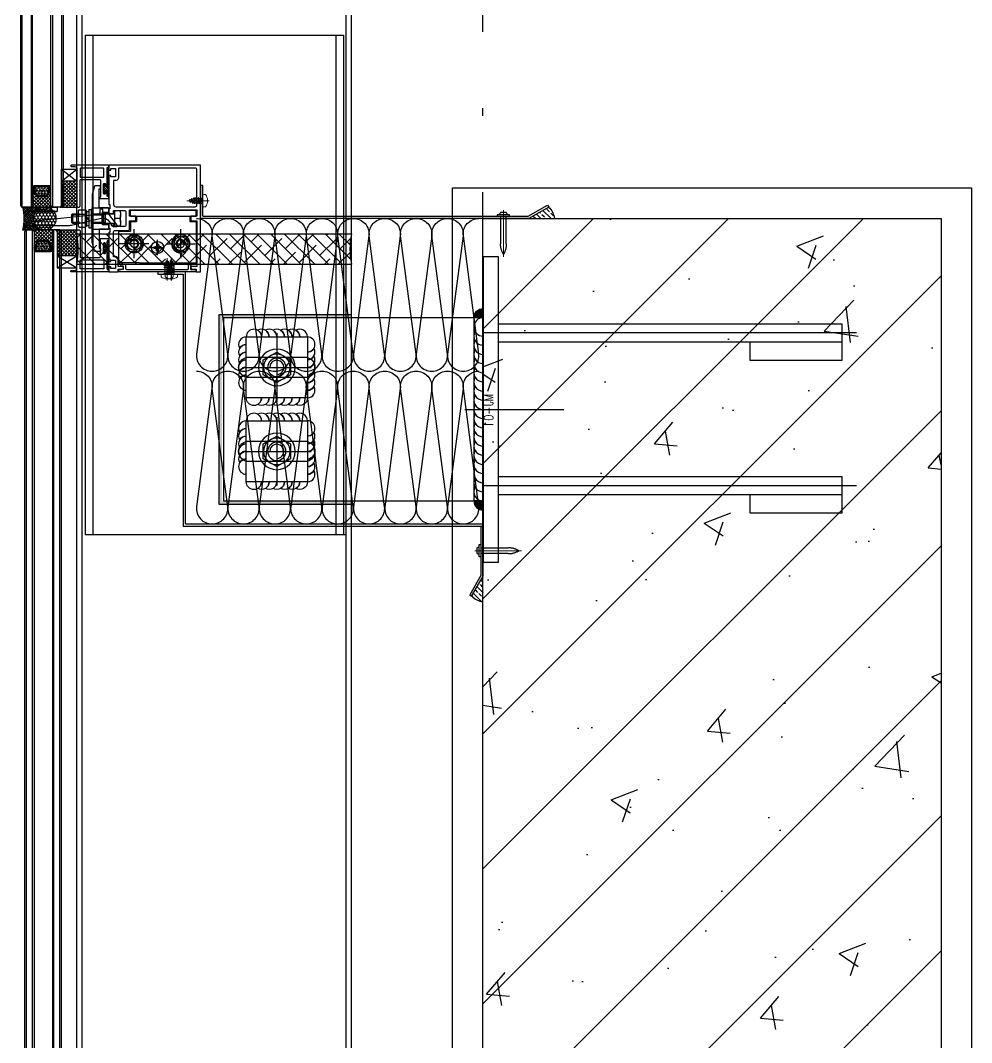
# Model space of a CAD drawing. Extents: x 6843040 to 15500510, y -6507076 to -4940511.
# Drawn here: x 7671526 to 7672149, y -6173524 to -6172854 of the extents above; entities that cross this region are included whole.
import ezdxf
from ezdxf.enums import TextEntityAlignment as Align

# ---------------------------------------------------------------- set-up
doc = ezdxf.new("R2010")
doc.units = 0
doc.header["$LTSCALE"] = 1000
doc.header["$MEASUREMENT"] = 0
for name, pattern in [('ACAD_ISO04W100', [30.5, 24, -3, 0.5, -3]), ('CENTER', [50.8, 31.75, -6.35, 6.35, -6.35]), ('CONTINOUS', [0]), ('DOTE', [2.42, 2, -0.2, 0.02, -0.2]), ('HIDDEN', [0.375, 0.25, -0.125])]:
    doc.linetypes.add(name, pattern=pattern)
for name, color, linetype in [('-07B2-附件', 8, 'Continuous'), ('1', 1, 'Continuous'), ('CENTER中心线层', 1, 'CENTER'), ('DOTE', 8, 'DOTE'), ('E_LINE_1', 1, 'Continuous'), ('FASTENER紧固件', 2, 'Continuous'), ('FRSTENER紧固件', 2, 'Continuous'), ('GC', 3, 'Continuous'), ('LT-dim 1', 3, 'Continuous'), ('LT-dim 10', 253, 'Continuous'), ('LT-dim 2', 253, 'Continuous'), ('LT-dim 20', 253, 'Continuous'), ('LT-dim 4', 253, 'Continuous'), ('LT-dim 5', 3, 'Continuous'), ('LT-dim 50', 253, 'Continuous'), ('LT-dim 8', 253, 'Continuous'), ('LT-Fill-密封胶', 113, 'Continuous'), ('LT-Fill-玻璃1', 14, 'Continuous'), ('LT-中线', 6, 'Continuous'), ('LT-文字标注', 7, 'Continuous'), ('LT-焊缝', 1, 'Continuous'), ('LT-玻璃', 4, 'Continuous'), ('LT-细线', 1, 'Continuous'), ('LT-铝板', 31, 'Continuous'), ('PJ', 25, 'Continuous'), ('PUB_HATCH', 8, 'Continuous'), ('Q02中线', 3, 'Continuous'), ('Q03轴线', 1, 'ACAD_ISO04W100'), ('Q08虚线', 75, 'HIDDEN'), ('Q09辅材', 31, 'Continuous'), ('WELDING', 1, 'Continuous'), ('XC', 61, 'Continuous'), ('ZX', 1, 'CENTER'), ('实体', 7, 'Continuous'), ('密封胶填充', 111, 'Continuous'), ('批荡层', 213, 'Continuous'), ('泡沫棒填充', 71, 'Continuous'), ('紧固件', 40, 'Continuous'), ('钢立柱规格布置', 2, 'Continuous')]:
    doc.layers.add(name, color=color, linetype=linetype)
for name, color, linetype, lineweight in [('002CEN', 1, 'CENTER', 13), ('003DOT', 253, 'HIDDEN', 13), ('009CON', 6, 'CONTINOUS', 15)]:
    doc.layers.add(name, color=color, linetype=linetype, lineweight=lineweight)
doc.styles.add('LT-文字标注', font='romans.shx', dxfattribs={"width": 0.8, "bigfont": 'gbhzfs.shx'})

# ---------------------------------------------------------------- blocks, each defined once
blk = doc.blocks.new('*U255')
at = {"layer": '002CEN', "ltscale": 5}
blk.add_line((-4.05, 0), (10.54, 0), dxfattribs=at)
at = {"layer": '003DOT', "ltscale": 5}
for p, q in [((0, 4), (0, 1.75)), ((0, 1.75), (0, -2.31)), ((0, 1.69), (0.62, -1.55)), ((0, 0), (0.3, -2.11)), ((0.2, 1.55), (0.78, 1.55)), ((0.78, 1.55), (1.1, 2.11)), ((0.78, 1.55), (1.37, -1.55)), ((1.1, 2.11), (1.7, -2.11)), ((1.1, 2.11), (1.43, 1.55)), ((1.43, 1.55), (2.02, -1.55)), ((1.43, 1.55), (2.18, 1.55)), ((2.18, 1.55), (2.5, 2.11)), ((2.18, 1.55), (2.77, -1.55)), ((2.5, 2.11), (3.1, -2.11)), ((2.5, 2.11), (2.83, 1.55)), ((2.83, 1.55), (3.42, -1.55)), ((2.83, 1.55), (3.58, 1.55)), ((3.58, 1.55), (3.9, 2.11)), ((3.58, 1.55), (4.17, -1.55)), ((3.9, 2.11), (4.5, -2.11)), ((3.9, 2.11), (4.23, 1.55)), ((4.23, 1.55), (4.82, -1.55)), ((4.23, 1.55), (4.98, 1.55)), ((4.98, 1.55), (5.3, 2.11)), ((4.98, 1.55), (5.57, -1.55)), ((5.3, 2.11), (5.9, -2.11)), ((5.3, 2.11), (5.63, 1.55)), ((5.63, 1.55), (6.22, -1.55)), ((5.63, 1.55), (5.76, 1.55)), ((5.76, 1.55), (6.47, 1.25)), ((6.47, 1.25), (6.76, 1.74)), ((6.47, 1.25), (6.94, -1.06)), ((6.76, 1.74), (7.22, -1.55)), ((6.76, 1.74), (7.21, 0.95)), ((7.21, 0.95), (7.68, -0.75)), ((7.21, 0.95), (7.96, 0.64)), ((7.96, 0.64), (8.24, 1.13)), ((7.96, 0.64), (8.26, -0.51)), ((8.24, 1.13), (8.54, -1)), ((8.24, 1.13), (8.7, 0.33)), ((8.7, 0.33), (9, -0.21)), ((8.7, 0.33), (9.5, 0)), ((9.5, 0), (9, -0.21)), ((0, -2.31), (0, -4)), ((0.3, -2.11), (0.2, -2.11)), ((0.62, -1.55), (0.3, -2.11)), ((1.37, -1.55), (0.62, -1.55)), ((1.7, -2.11), (1.37, -1.55)), ((2.02, -1.55), (1.7, -2.11)), ((2.77, -1.55), (2.02, -1.55)), ((3.1, -2.11), (2.77, -1.55)), ((3.42, -1.55), (3.1, -2.11)), ((4.17, -1.55), (3.42, -1.55)), ((4.5, -2.11), (4.17, -1.55)), ((4.82, -1.55), (4.5, -2.11)), ((5.57, -1.55), (4.82, -1.55)), ((5.9, -2.11), (5.57, -1.55)), ((6.22, -1.55), (5.9, -2.11)), ((6.94, -1.06), (6.19, -1.37)), ((6.19, -1.37), (6.22, -1.55)), ((7.22, -1.55), (6.94, -1.06)), ((7.68, -0.75), (7.22, -1.55)), ((8.26, -0.51), (7.68, -0.75)), ((8.54, -1), (8.26, -0.51)), ((9, -0.21), (8.54, -1))]:
    blk.add_line(p, q, dxfattribs=at)
for centre, start, end in [((0.2, 1.75), 180, 270), ((0.2, -2.31), 90, 180)]:
    blk.add_arc(centre, 0.2, start, end, dxfattribs=at)
at = {"layer": '009CON'}
for p, q in [((-2.7, 0.4), (-3.09, 0.4)), ((-2.7, -0.4), (-2.7, 0.4)), ((-1.72, 4), (0, 4)), ((-3.09, -0.4), (-2.7, -0.4)), ((0, -4), (-1.72, -4))]:
    blk.add_line(p, q, dxfattribs=at)
for start, end in [(142.02013, 176.47188), (183.52812, 217.97987)]:
    blk.add_arc((3.4, 0), 6.5, start, end, dxfattribs=at)
blk = doc.blocks.new('LT-BLK-20230218091845', base_point=(395239.09, 252820.69))
at = {"layer": 'LT-Fill-玻璃1'}
h = blk.add_hatch(dxfattribs=at)
h.set_pattern_fill('ANSI33', color=8, scale=0.75, style=0)
h.set_pattern_definition([(45, (0, 0), (-3.367596045, 3.367596045), []), (45, (3.3676, 0), (-3.367596045, 3.367596045), [2.38125, -1.190625])])
edge = h.paths.add_edge_path()
edge.add_line((395239.09, 252820.69), (395252.08, 252813.19))
edge.add_arc((395244.39, 252821.78), 11.52, 311.8286, 333.21054)
edge.add_arc((395244.39, 252821.78), 11.52, 333.21054, 354.59247)
edge.add_line((395255.86, 252820.69), (395239.09, 252820.69))
at = {"layer": 'LT-dim 5'}
blk.add_arc((395244.39, 252821.78), 11.52, 311.8286, 354.59247, dxfattribs=at)
blk = doc.blocks.new('LT-BLK-20240528163730', base_point=(-326528.04, 67956.23))
at = {"layer": 'LT-中线'}
for p, q in [((-326529.33, 67957.09), (-326536.83, 67944.1)), ((-326535.33, 67943.67), (-326528.04, 67956.23)), ((-326528.04, 67956.23), (-326529.33, 67957.09)), ((-326536.83, 67944.1), (-326536.83, 67911.34)), ((-326535.33, 67911.34), (-326535.33, 67943.67))]:
    blk.add_line(p, q, dxfattribs=at)
at = {"layer": 'LT-Fill-玻璃1', "rotation": 90.00000000172149}
blk.add_blockref('LT-BLK-20230218091845', (-326536.83, 67944.01), dxfattribs=at)
blk = doc.blocks.new('sd425')
at = {"layer": '实体', "color": 1, "linetype": 'CENTER', "lineweight": 18}
blk.add_line((-0.05, 3.92), (-0.05, -26.62), dxfattribs=at)
at = {"layer": '紧固件', "color": 40}
blk.add_lwpolyline([(4, 0), (-4, 0), (-4, 0.98), (4, 0.98)], close=True, dxfattribs=at)
blk.add_lwpolyline([(-3.5, 0.98, 0.342434), (-2.05, 2.11, -0.350221), (-1.56, 2.48), (1.57, 2.48, -0.341999), (2.05, 2.1, 0.348555), (3.5, 0.98)], format="xyb", dxfattribs=at)
at = {"layer": '紧固件', "color": 40, "linetype": 'HIDDEN', "ltscale": 2}
blk.add_lwpolyline([(1.87, 0), (1.87, -18, -0.131642), (-0.04, -24.99, -0.131531), (-1.93, -18), (-1.93, 0)], format="xyb", dxfattribs=at)
blk = doc.blocks.new('LT-BLK-20240528163734', base_point=(-326528.04, 67956.23))
at = {"rotation": 270}
blk.add_blockref('sd425', (-326535.33, 67927.36), dxfattribs=at)
at = {"layer": 'LT-dim 50'}
blk.add_blockref('LT-BLK-20240528163730', (-326528.04, 67956.23), dxfattribs=at)
blk = doc.blocks.new('LT-BLK-20220127160324', base_point=(-28533.23, -2765.2))
at = {"color": 1, "linetype": 'ACAD_ISO04W100', "ltscale": 0.4}
for p, q in [((-28777.8, -2715.17), (-28533.23, -2715.17)), ((-28521.34, -2765.2), (-28586.02, -2765.2)), ((-28777.8, -2815.2), (-28533.23, -2815.2))]:
    blk.add_line(p, q, dxfattribs=at)
at = {"layer": 'GC', "color": 3}
blk.add_lwpolyline([(-28543.23, -2865.2), (-28543.23, -2665.2), (-28533.23, -2665.2), (-28533.23, -2865.2)], close=True, dxfattribs=at)
for points in [[(-28543.23, -2709.17), (-28768.23, -2709.17)], [(-28768.23, -2709.17), (-28768.23, -2733.17), (-28708.23, -2733.17), (-28708.23, -2721.17)], [(-28543.23, -2809.2), (-28768.23, -2809.2)], [(-28768.23, -2809.2), (-28768.23, -2833.2), (-28708.23, -2833.2), (-28708.23, -2821.2)]]:
    blk.add_lwpolyline(points, dxfattribs=at)
at = {"layer": 'GC', "ltscale": 3}
for points in [[(-28768.23, -2721.17), (-28543.23, -2721.17)], [(-28768.23, -2821.2), (-28543.23, -2821.2)]]:
    blk.add_lwpolyline(points, dxfattribs=at)
at = {"layer": 'LT-文字标注', "style": 'LT-文字标注', "width": 0.8}
blk.add_text('MJ-01', height=6, rotation=270, dxfattribs=at).set_placement((-28541.6, -2776.85), align=Align.BOTTOM_RIGHT)
blk = doc.blocks.new('LT-BLK-20230912092320', base_point=(26757.04, -59640.52))
at = {"layer": 'GC', "elevation": 0}
blk.add_lwpolyline([(26737.04, -59620.52), (26737.04, -59660.52), (26777.04, -59660.52), (26777.04, -59620.52)], close=True, dxfattribs=at)
at = {"layer": 'LT-焊缝', "elevation": 0}
for points in [[(26737.04, -59660.52, -0.57735), (26732.71, -59653.02, 0.267949), (26737.04, -59655.52, -0.57735), (26732.71, -59648.02, 0.267949), (26737.04, -59650.52, -0.57735), (26732.71, -59643.02, 0.267949), (26737.04, -59645.52, -0.57735), (26732.71, -59638.02, 0.267949), (26737.04, -59640.52, -0.57735), (26732.71, -59633.02, 0.267949), (26737.04, -59635.52, -0.57735), (26732.71, -59628.02, 0.267949), (26737.04, -59630.52, -1), (26737.04, -59620.52, -1)], [(26737.04, -59620.52, -0.57735), (26744.54, -59616.19, 0.267949), (26742.04, -59620.52, -0.57735), (26749.54, -59616.19, 0.267949), (26747.04, -59620.52, -0.57735), (26754.54, -59616.19, 0.267949), (26752.04, -59620.52, -0.57735), (26759.54, -59616.19, 0.267949), (26757.04, -59620.52, -0.57735), (26764.54, -59616.19, 0.267949), (26762.04, -59620.52, -1), (26772.04, -59620.52, -1)], [(26777.04, -59660.52, 0.57735), (26781.37, -59653.02, -0.267949), (26777.04, -59655.52, 0.57735), (26781.37, -59648.02, -0.267949), (26777.04, -59650.52, 0.57735), (26781.37, -59643.02, -0.267949), (26777.04, -59645.52, 0.57735), (26781.37, -59638.02, -0.267949), (26777.04, -59640.52, 0.57735), (26781.37, -59633.02, -0.267949), (26777.04, -59635.52, 0.57735), (26781.37, -59628.02, -0.267949), (26777.04, -59630.52, 1), (26777.04, -59620.52, 1)], [(26777.04, -59660.52, -0.57735), (26769.54, -59664.85, 0.267949), (26772.04, -59660.52, -0.57735), (26764.54, -59664.85, 0.267949), (26767.04, -59660.52, -0.57735), (26759.54, -59664.85, 0.267949), (26762.04, -59660.52, -0.57735), (26754.54, -59664.85, 0.267949), (26757.04, -59660.52, -0.57735), (26749.54, -59664.85, 0.267949), (26752.04, -59660.52, -0.57735), (26744.54, -59664.85, 0.267949), (26747.04, -59660.52, -1), (26737.04, -59660.52, -1)]]:
    blk.add_lwpolyline(points, format="xyb", dxfattribs=at)
at = {"layer": 'Q02中线'}
for centre, start, end in [((26757.04, -59622.24), 14.85003, 165.14997), ((26757.04, -59658.79), 194.85003, 345.14997)]:
    blk.add_arc(centre, 6.72, start, end, dxfattribs=at)
at = {"layer": 'Q03轴线', "ltscale": 0.2, "elevation": 0}
for points in [[(26757.04, -59618.12), (26757.04, -59662.91)], [(26734.64, -59640.52), (26779.43, -59640.52)]]:
    blk.add_lwpolyline(points, dxfattribs=at)
at = {"layer": 'Q08虚线', "ltscale": 20}
for p, q in [((26750.54, -59660.52), (26750.54, -59620.52)), ((26763.54, -59620.52), (26763.54, -59660.52))]:
    blk.add_line(p, q, dxfattribs=at)
at = {"layer": 'Q09辅材', "elevation": 0}
for points in [[(26757.04, -59628.52, -1), (26757.04, -59652.52, -1), (26757.04, -59628.52, -1)], [(26757.04, -59631.82, -1), (26757.04, -59649.22, -1), (26757.04, -59631.82, -1)], [(26757.04, -59634.52, -1), (26757.04, -59646.52, -1), (26757.04, -59634.52, -1)], [(26761.69, -59640.52, -2.414214), (26757.04, -59635.87, -2.414214)]]:
    blk.add_lwpolyline(points, format="xyb", dxfattribs=at)
blk.add_lwpolyline([(26766.96, -59640.52), (26762, -59631.52), (26752.07, -59631.52), (26747.11, -59640.52), (26752.07, -59649.52), (26762, -59649.52), (26766.96, -59640.52)], dxfattribs=at)
blk = doc.blocks.new('LT-BLK-20240910174306', base_point=(-5314322.42, -274178.33))
at = {"layer": 'LT-Fill-玻璃1'}
h = blk.add_hatch(dxfattribs=at)
h.set_pattern_fill('DOTS', color=8, scale=0.5)
h.set_pattern_definition([(0, (-5830511.4218, -915288.585), (0.396875, 0.79375), [0, -0.79375])])
h.paths.add_polyline_path([(-5314418.42, -274118.33), (-5314418.42, -274116.33), (-5314505.51, -274116.33), (-5314505.51, -274240.33), (-5314417.69, -274240.33), (-5314417.69, -274238.33), (-5314503.51, -274238.33), (-5314503.51, -274118.33)])
at = {"layer": 'WELDING'}
h = blk.add_hatch(color=256, dxfattribs=at)
h.dxf.hatch_style = 1
edge = h.paths.add_edge_path()
edge.add_line((-5314332.42, -274112.33), (-5314332.42, -274118.33))
edge.add_line((-5314332.42, -274118.33), (-5314338.42, -274118.33))
edge.add_arc((-5314332.42, -274118.33), 6, 90, 180, ccw=False)
h = blk.add_hatch(color=256, dxfattribs=at)
h.dxf.hatch_style = 1
edge = h.paths.add_edge_path()
edge.add_line((-5314332.42, -274244.33), (-5314332.42, -274238.33))
edge.add_line((-5314332.42, -274238.33), (-5314338.42, -274238.33))
edge.add_arc((-5314332.42, -274238.33), 6, 180, 270)
at = {"layer": 'GC'}
blk.add_line((-5314338.42, -274118.33), (-5314338.42, -274238.33), dxfattribs=at)
at = {"layer": 'GC', "elevation": 0}
blk.add_lwpolyline([(-5314332.42, -274238.33), (-5314332.42, -274118.33), (-5314502.42, -274118.33), (-5314502.42, -274238.33)], close=True, dxfattribs=at)
at = {"layer": 'LT-dim 2', "color": 8, "elevation": 0}
blk.add_lwpolyline([(-5314418.42, -274116.33), (-5314505.51, -274116.33), (-5314505.51, -274240.33), (-5314418.42, -274240.33)], dxfattribs=at)
at = {"layer": 'LT-dim 5', "color": 1}
for centre, start in [((-5314332.42, -274124.33), 90), ((-5314332.42, -274130.33), 150), ((-5314332.42, -274136.33), 150), ((-5314332.42, -274142.33), 150), ((-5314332.42, -274148.33), 150), ((-5314332.42, -274154.33), 150), ((-5314332.42, -274160.33), 150), ((-5314332.42, -274166.33), 150), ((-5314332.42, -274172.33), 150), ((-5314332.42, -274178.33), 150), ((-5314332.42, -274184.33), 150), ((-5314332.42, -274190.33), 150), ((-5314332.42, -274196.33), 150), ((-5314332.42, -274202.33), 150), ((-5314332.42, -274208.33), 150), ((-5314332.42, -274214.33), 150), ((-5314332.42, -274220.33), 150), ((-5314332.42, -274226.33), 150), ((-5314332.42, -274232.33), 150)]:
    blk.add_arc(centre, 6, start, 270, dxfattribs=at)
at = {"layer": 'WELDING'}
for points in [[(-5314332.42, -274112.33), (-5314332.42, -274118.33), (-5314338.42, -274118.33, -0.414214)], [(-5314332.42, -274244.33), (-5314332.42, -274238.33), (-5314338.42, -274238.33, 0.414214)]]:
    blk.add_lwpolyline(points, format="xyb", close=True, dxfattribs=at)
at = {"layer": 'LT-dim 4', "xscale": -1, "rotation": 90}
for p in [(-5314467.51, -274150.83, 0), (-5314467.51, -274205.83, 0)]:
    blk.add_blockref('LT-BLK-20230912092320', p, dxfattribs=at)
at = {"layer": 'LT-dim 50', "xscale": -1}
blk.add_blockref('LT-BLK-20220127160324', (-5314332.42, -274178.33), dxfattribs=at)
blk = doc.blocks.new('LT-BLK-20240603163343', base_point=(-3102913.41, 295840.95))
at = {"layer": 'LT-Fill-密封胶'}
h = blk.add_hatch(dxfattribs=at)
h.set_pattern_fill('ANSI38', color=8, scale=2, style=0)
h.set_pattern_definition([(45, (-2772054.24, 233924.1444), (-4.49012806, 4.49012806), []), (135, (-2772054.24, 233924.1444), (-13.47038418, 4.49012806), [15.875, -9.525])])
edge = h.paths.add_edge_path()
edge.add_arc((-3103105.18, 295847.94), 53.49, 349.22577, 370.77423, ccw=False)
edge.add_line((-3103052.63, 295837.94), (-3102872.63, 295837.94))
edge.add_arc((-3102820.08, 295847.94), 53.49, 169.22577, 190.77423, ccw=False)
edge.add_line((-3102872.63, 295857.94), (-3103052.63, 295857.94))
at = {"layer": 'GC', "color": 8, "linetype": 'HIDDEN', "ltscale": 50}
for p, q in [((-3102878.38, 295987.94), (-3103047.38, 295987.94)), ((-3103047.38, 295987.94), (-3103047.38, 295660.95)), ((-3103042.38, 295987.94), (-3103042.38, 295660.95)), ((-3102883.38, 295987.94), (-3102883.38, 295660.95)), ((-3102878.38, 295987.94), (-3102878.38, 295660.95)), ((-3102878.38, 295660.95), (-3103049.38, 295660.95))]:
    blk.add_line(p, q, dxfattribs=at)
at = {"layer": 'LT-Fill-密封胶', "color": 8}
for points in [[(-3103052.63, 295857.94, -0.094301), (-3103052.63, 295837.94, 0)], [(-3102872.63, 295857.94, 0.094301), (-3102872.63, 295837.94, 0)]]:
    blk.add_lwpolyline(points, format="xyb", dxfattribs=at)
at = {"layer": 'XC', "ltscale": 0.5}
for p, q in [((-3102872.63, 295857.94), (-3103052.63, 295857.94)), ((-3102872.63, 295837.94), (-3103052.63, 295837.94))]:
    blk.add_line(p, q, dxfattribs=at)
blk = doc.blocks.new('LT-BLK-20221110170712', base_point=(70366.62, 148976.21))
at = {"layer": 'LT-铝板'}
blk.add_lwpolyline([(70377.32, 148988.71), (70366.82, 148988.71, 0.414214), (70366.32, 148988.21), (70366.32, 148986.21, 0.414214), (70366.82, 148985.71), (70370.32, 148985.71, -0.414214), (70370.82, 148985.21), (70370.82, 148981.71), (70370.82, 148978.21, -0.414214), (70370.32, 148977.71), (70366.82, 148977.71, 0.414214), (70366.32, 148977.21), (70366.32, 148975.21, 0.414214), (70366.82, 148974.71), (70372.32, 148974.71, -0.414214), (70372.82, 148974.21), (70372.82, 148962.71, -0.414214), (70372.32, 148962.21, 0.414214), (70371.82, 148961.71), (70371.82, 148960.71, 0.414214), (70372.32, 148960.21), (70375.33, 148960.21, 0.339454), (70375.81, 148960.58), (70377.32, 148966.21), (70377.32, 148981.21), (70376.82, 148981.71), (70377.32, 148982.21)], format="xyb", close=True, dxfattribs=at)
blk = doc.blocks.new('LT-BLK-20221110170731', base_point=(70370.08, 148951.27))
at = {"layer": 'LT-铝板'}
for points in [[(70391.52, 148949.71, 0.414214), (70391.02, 148950.21), (70389.02, 148950.21, -0.414214), (70387.52, 148951.71), (70387.52, 148976.21, 0.414214), (70387.02, 148976.71), (70386.02, 148976.71, 0.414214), (70385.52, 148976.21), (70385.52, 148959.21, -0.414214), (70385.02, 148958.71), (70372.62, 148958.71, -0.414214), (70372.12, 148959.21), (70372.12, 148969.84, -0.267949), (70372.37, 148970.28, 0.267949), (70372.62, 148970.71), (70372.62, 148970.71, 0.414214), (70372.12, 148971.21), (70367.37, 148971.21, 0.414214), (70366.62, 148970.46), (70366.62, 148970.46, 0.402543), (70367.34, 148969.71, -0.402543), (70367.82, 148969.21), (70367.82, 148967.21, 0.414214), (70368.32, 148966.71, 0.414214), (70368.82, 148967.21), (70368.82, 148967.71, -0.414214), (70369.32, 148968.21), (70369.62, 148968.21, -0.414214), (70370.12, 148967.71), (70370.12, 148961.71, -0.414214), (70369.62, 148961.21), (70369.32, 148961.21, -0.414214), (70368.82, 148961.71), (70368.82, 148962.21, 0.414214), (70368.32, 148962.71), (70368.32, 148962.71, 0.414214), (70367.82, 148962.21), (70367.82, 148951.21, -0.402543), (70367.34, 148950.71, 0.402543), (70366.62, 148949.96, 0.414214), (70367.37, 148949.21), (70391.02, 148949.21, 0.414214)], [(70385.02, 148951.21, 0.414214), (70385.52, 148951.71), (70385.52, 148956.71, 0.414214), (70385.02, 148957.21), (70370.32, 148957.21, 0.414214), (70369.82, 148956.71), (70369.82, 148951.71, 0.414214), (70370.32, 148951.21)]]:
    blk.add_lwpolyline(points, format="xyb", close=True, dxfattribs=at)
blk = doc.blocks.new('LT-BLK-20221110171121', base_point=(70395.52, 148950.21))
at = {"layer": '1'}
h = blk.add_hatch(dxfattribs=at)
h.set_pattern_fill('ANSI37', color=252, scale=0.5, angle=-180, style=0)
h.set_pattern_definition([(315, (70258.9578, 147994.0747), (-1.122532, -1.122532), []), (225, (70258.9578, 147994.0747), (-1.122532, 1.122532), [])])
h.paths.add_polyline_path([(70387.52, 148973.71), (70387.52, 148956.71), (70397.52, 148956.71), (70397.52, 148973.71)])
at = {"layer": '1', "color": 252}
for p, q in [((70397.52, 148948.91), (70387.52, 148956.71)), ((70397.52, 148956.71), (70387.52, 148948.91)), ((70397.52, 148948.91), (70387.52, 148956.71)), ((70397.52, 148956.71), (70387.52, 148948.91))]:
    blk.add_line(p, q, dxfattribs=at)
at = {"layer": 'LT-细线'}
for points in [[(70397.52, 148972.71), (70398.52, 148973.71), (70387.52, 148973.71)], [(70397.52, 148972.71), (70397.52, 148948.91), (70387.52, 148948.91), (70387.52, 148973.71)], [(70387.52, 148956.71), (70397.52, 148956.71)]]:
    blk.add_lwpolyline(points, dxfattribs=at)
blk = doc.blocks.new('LT-BLK-20221110170740', base_point=(70370.12, 148964.71))
at = {"layer": 'LT-细线', "lineweight": 25}
blk.add_lwpolyline([(70366.52, 148952.21), (70366.52, 148951.41, 0.414214), (70366.72, 148951.21), (70367.62, 148951.21, 0.414214), (70367.82, 148951.41), (70367.82, 148963.16, -0.414214), (70367.97, 148963.31), (70369.02, 148963.31, -0.487404), (70369.12, 148963.16), (70369.12, 148961.96, 0.414214), (70369.27, 148961.81), (70369.97, 148961.81, 0.414214), (70370.12, 148961.96), (70370.12, 148967.46, 0.414214), (70369.97, 148967.61), (70369.27, 148967.61, 0.414214), (70369.12, 148967.46), (70369.12, 148966.26, -0.487404), (70369.02, 148966.11), (70367.97, 148966.11, -0.414214), (70367.82, 148966.26), (70367.82, 148969.01, 0.414214), (70367.62, 148969.21), (70366.72, 148969.21, 0.414214), (70366.52, 148969.01), (70366.52, 148968.21, -0.287157), (70366.52, 148966.21, -0.287157), (70366.52, 148964.21, -0.287157), (70366.52, 148962.21, -0.287157), (70366.52, 148960.21, -0.287157), (70366.52, 148958.21, -0.287157), (70366.52, 148956.21, -0.287157), (70366.52, 148954.21, -0.287157)], format="xyb", close=True, dxfattribs=at)
blk = doc.blocks.new('LT-BLK-20221110170832', base_point=(70370.12, 148964.71))
at = {"layer": '1'}
h = blk.add_hatch(dxfattribs=at)
h.set_pattern_fill('ANSI31', color=252, scale=0.3, angle=-180, style=0)
h.set_pattern_definition([(315, (69125.05355, 144959.7555), (-0.6735192, -0.6735192), [])])
h.paths.add_polyline_path([(70367.82, 148963.16, -0.414214), (70367.97, 148963.31), (70369.02, 148963.31, -0.487404), (70369.12, 148963.16), (70369.12, 148961.96, 0.414214), (70369.27, 148961.81), (70369.97, 148961.81, 0.414214), (70370.12, 148961.96), (70370.12, 148967.46, 0.414214), (70369.97, 148967.61), (70369.27, 148967.61, 0.414214), (70369.12, 148967.46), (70369.12, 148966.26, -0.487404), (70369.02, 148966.11), (70367.97, 148966.11, -0.414214), (70367.82, 148966.26), (70367.82, 148969.01, 0.414214), (70367.62, 148969.21), (70366.72, 148969.21, 0.414214), (70366.52, 148969.01), (70366.52, 148968.21, -0.287157), (70366.52, 148966.21, -0.287157), (70366.52, 148964.21, -0.287157), (70366.52, 148962.21, -0.287157), (70366.52, 148960.21, -0.287157), (70366.52, 148958.21, -0.287157), (70366.52, 148956.21, -0.287157), (70366.52, 148954.21, -0.287157), (70366.52, 148952.21), (70366.52, 148951.41, 0.414214), (70366.72, 148951.21), (70367.62, 148951.21, 0.414214), (70367.82, 148951.41)])
at = {"layer": 'LT-细线'}
blk.add_blockref('LT-BLK-20221110170740', (70370.12, 148964.71), dxfattribs=at)
blk = doc.blocks.new('LT-耐候密封胶缝')
at = {"layer": '密封胶填充'}
h = blk.add_hatch(dxfattribs=at)
h.set_pattern_fill('ANSI38', color=8, scale=0.04, angle=180, style=0)
h.set_pattern_definition([(225, (-9e-13, 6e-11), (0.0449013, -0.0449013), []), (315, (-9e-13, 6e-11), (0.134704, -0.0449013), [0.15875, -0.09525])])
edge = h.paths.add_edge_path()
edge.add_line((0.5, -1), (0.5, -0.02))
edge.add_arc((0, 1.798), 1.885, 254.6198, 285.3802, ccw=False)
edge.add_line((-0.5, -0.02), (-0.5, -1))
edge.add_arc((0, -1), 0.5, 0, 180, ccw=False)
at = {"layer": '泡沫棒填充'}
h = blk.add_hatch(dxfattribs=at)
h.set_pattern_fill('HONEY', color=8, scale=0.026667, angle=180, style=0)
h.set_pattern_definition([(180, (104.55329, -12.9341), (-0.127, -0.073323467), [0.08466667, -0.16933333]), (300, (104.55329, -12.9341), (0.126999985, -0.073323493), [0.08466667, -0.16933333]), (240, (104.55329, -12.9341), (-1.5e-08, -0.14664696), [-0.16933333, 0.08466667])])
h.paths.add_polyline_path([(0.5, -1, -1), (-0.5, -1, -1)])
at = {"layer": 'LT-细线'}
for points in [[(-0.5, -1), (-0.5, -0.02)], [(0.5, -0.02), (0.5, -1)]]:
    blk.add_lwpolyline(points, dxfattribs=at)
blk.add_lwpolyline([(-0.5, -0.02, 0.135029), (0.5, -0.02, 0.135029)], format="xyb", dxfattribs=at)
blk.add_circle((0, -1), 0.5, dxfattribs=at)
blk = doc.blocks.new('*U251')
at = {"layer": '-07B2-附件', "color": 6, "lineweight": -3}
for p, q in [((-5, 3.61), (-5, 0)), ((5, 0), (-5, 0)), ((-3, -15.1), (-3, 0)), ((0, 3.61), (0, 0)), ((0, 3.61), (0, 0)), ((3, -15.1), (3, 0)), ((5, 3.61), (5, 0)), ((-3, -6), (-2.4, -7.2)), ((3, -6), (-3, -6)), ((3, -6), (2.4, -7.2)), ((3, -7.2), (-3, -7.2)), ((-2.4, -15.1), (-2.4, -7.2)), ((2.4, -15.1), (2.4, -7.2)), ((6, -15.1), (-6, -15.1)), ((-6, -16.7), (-6, -15.1)), ((6, -16.7), (-6, -16.7)), ((-5.77, -23.11), (-5.77, -18.69)), ((-4.65, -18.3), (-4.65, -16.7)), ((4.65, -18.3), (-4.65, -18.3)), ((3.9, -18.3), (-3.9, -18.3)), ((-2.88, -23.11), (-2.88, -18.69)), ((0, -18.3), (-0.92, -16.7)), ((0.92, -18.3), (0, -16.7)), ((2.89, -23.11), (2.89, -18.69)), ((4.65, -18.3), (4.65, -16.7)), ((5.78, -23.11), (5.78, -18.69)), ((6, -16.7), (6, -15.1)), ((-4.33, -23.5), (4.33, -23.5)), ((-3, -27.5), (-3, -23.5)), ((-2.4, -28.1), (-2.4, -23.5)), ((2.4, -28.1), (2.4, -23.5)), ((3, -27.5), (3, -23.5)), ((3, -27.5), (-3, -27.5)), ((-3, -27.5), (-2.4, -28.1)), ((2.4, -28.1), (-2.4, -28.1)), ((3, -27.5), (2.4, -28.1))]:
    blk.add_line(p, q, dxfattribs=at)
blk.add_lwpolyline([(-2.5, 4.08), (2.5, 4.08)], dxfattribs=at)
for centre, radius, start, end in [((-2.5, -2.83), 6.91, 68.79398, 111.20602), ((2.5, -2.83), 6.91, 68.79398, 111.20602), ((-4.33, -21.19), 2.89, 60, 120), ((0, -29.27), 10.97, 74.73852, 105.26148), ((4.33, -21.19), 2.89, 60, 120), ((-4.33, -20.61), 2.89, 240, 300), ((0, -12.53), 10.97, 254.73852, 285.26148), ((4.33, -20.61), 2.89, 240, 300)]:
    blk.add_arc(centre, radius, start, end, dxfattribs=at)
blk = doc.blocks.new('*U167')
at = {"layer": 'CENTER中心线层', "ltscale": 3}
for p, q in [((5.23, 0), (-4.69, 0)), ((0, 4.99), (0, -4.98))]:
    blk.add_line(p, q, dxfattribs=at)
at = {"layer": 'FASTENER紧固件'}
for p, q in [((-2.48, 0.65), (-0.63, 0.38)), ((-2.06, 0.59), (-2.06, -0.59)), ((-1.56, 0.52), (-0.79, 0.79)), ((-0.52, 1.56), (-0.79, 0.79)), ((-0.79, 0.79), (-0.45, 0.45)), ((-0.65, 2.48), (-0.38, 0.63)), ((-0.63, 0.38), (-0.45, 0.45)), ((-0.63, -0.38), (-0.63, 0.38)), ((0.59, 2.06), (-0.59, 2.06)), ((-0.45, 0.45), (-0.38, 0.63)), ((-0.38, 0.63), (0.38, 0.63)), ((0.65, 2.48), (0.38, 0.63)), ((0.38, 0.63), (0.45, 0.45)), ((0.79, 0.79), (0.45, 0.45)), ((0.45, 0.45), (0.63, 0.38)), ((0.52, 1.56), (0.79, 0.79)), ((2.48, 0.65), (0.63, 0.38)), ((0.63, 0.38), (0.63, -0.38)), ((1.56, 0.52), (0.79, 0.79)), ((2.06, 0.59), (2.06, -0.59)), ((-2.48, -0.65), (-0.63, -0.38)), ((-1.56, -0.52), (-0.79, -0.79)), ((-0.79, -0.79), (-0.45, -0.45)), ((-0.52, -1.56), (-0.79, -0.79)), ((-0.65, -2.48), (-0.38, -0.63)), ((-0.45, -0.45), (-0.63, -0.38)), ((0.59, -2.06), (-0.59, -2.06)), ((-0.38, -0.63), (-0.45, -0.45)), ((0.38, -0.63), (-0.38, -0.63)), ((0.45, -0.45), (0.38, -0.63)), ((0.65, -2.48), (0.38, -0.63)), ((0.63, -0.38), (0.45, -0.45)), ((0.79, -0.79), (0.45, -0.45)), ((0.52, -1.56), (0.79, -0.79)), ((2.48, -0.65), (0.63, -0.38)), ((1.56, -0.52), (0.79, -0.79))]:
    blk.add_line(p, q, dxfattribs=at)
blk.add_circle((0, 0), 4, dxfattribs=at)
blk = doc.blocks.new('M6-W-F')
at = {"layer": 'PJ', "extrusion": (0.866025, -0.5, 0)}
for p, q in [((-3.02, 4.78), (-5.64, 0.22)), ((3.02, -4.78), (5.64, -0.22))]:
    blk.add_line(p, q, dxfattribs=at)
at = {"layer": 'PJ', "extrusion": (0, 1, 0)}
for p, q in [((2.63, 5), (-2.63, 5)), ((-2.63, -5), (2.63, -5))]:
    blk.add_line(p, q, dxfattribs=at)
at = {"layer": 'PJ', "extrusion": (0.866025, 0.5, 0)}
for p, q in [((5.64, 0.22), (3.02, 4.78)), ((-5.64, -0.22), (-3.02, -4.78))]:
    blk.add_line(p, q, dxfattribs=at)
at = {"layer": 'PJ'}
for radius in [6, 4.45, 2.46]:
    blk.add_circle((0, 0), radius, dxfattribs=at)
for radius, start, end in [(5.65, 177.73949, 182.26051), (5.65, 117.73949, 122.26051), (3, 275.72958, 185.72958), (5.65, 57.73949, 62.26051), (5.65, 357.73949, 2.26051), (5.65, 237.73949, 242.26051), (5.65, 297.73949, 302.26051)]:
    blk.add_arc((0, 0), radius, start, end, dxfattribs=at)
at = {"layer": 'ZX', "ltscale": 0.6, "extrusion": (1, 0, 0)}
blk.add_line((0, -9.53), (0, 9.52), dxfattribs=at)
at = {"layer": 'ZX', "ltscale": 0.6, "extrusion": (0, 1, 0)}
blk.add_line((9.52, 0), (-9.53, 0), dxfattribs=at)
blk = doc.blocks.new('LT-BLK-20240527212027', base_point=(-4578.66, 6644.87))
at = {"layer": 'LT-中线', "ltscale": 10}
for p, q in [((-4558.16, 6648.87), (-4601.16, 6648.87)), ((-4601.16, 6644.87), (-4601.16, 6648.87)), ((-4558.16, 6644.87), (-4558.16, 6648.87)), ((-4558.16, 6644.87), (-4601.16, 6644.87)), ((-4597.16, 6641.37), (-4601.16, 6641.37)), ((-4601.16, 6641.37), (-4601.16, 6614.37)), ((-4597.16, 6644.87), (-4597.16, 6641.37)), ((-4562.16, 6644.87), (-4562.16, 6641.37)), ((-4558.16, 6641.37), (-4562.16, 6641.37)), ((-4558.16, 6641.37), (-4558.16, 6635.12)), ((-4550.66, 6635.12), (-4558.16, 6635.12)), ((-4550.66, 6614.37), (-4550.66, 6635.12)), ((-4564.16, 6614.37), (-4601.16, 6614.37)), ((-4564.16, 6614.37), (-4550.66, 6614.37))]:
    blk.add_line(p, q, dxfattribs=at)
at = {"layer": 'FRSTENER紧固件', "xscale": -1, "rotation": 180}
blk.add_blockref('*U167', (-4575.91, 6624.37), dxfattribs=at)
at = {"layer": 'PJ'}
blk.add_blockref('M6-W-F', (-4591.16, 6626.87), dxfattribs=at)
at = {"layer": 'PJ', "xscale": -1}
blk.add_blockref('M6-W-F', (-4560.66, 6626.87), dxfattribs=at)
blk = doc.blocks.new('LT-BLK-20240527212049', base_point=(-4575.84, 6610.87))
at = {"layer": 'LT-铝板'}
blk.add_lwpolyline([(-4552.61, 6614.67, 1), (-4552.61, 6615.97), (-4554.06, 6615.97, 0.414214), (-4555.06, 6614.97), (-4555.06, 6613.07, -0.414214), (-4555.56, 6612.57), (-4595.76, 6612.57, -0.414214), (-4596.26, 6613.07), (-4596.26, 6615.97, 0.654649), (-4596.77, 6616.19), (-4598.02, 6615.03, 0.504901), (-4597.96, 6614.55), (-4597.56, 6614.32), (-4597.56, 6612.57), (-4600.66, 6612.57, 0.414214), (-4600.96, 6612.27), (-4600.96, 6611.17, 0.414214), (-4600.66, 6610.87), (-4551.02, 6610.87, 0.916331), (-4550.9, 6612.17), (-4553.76, 6612.67), (-4553.76, 6614.67)], format="xyb", close=True, dxfattribs=at)
blk = doc.blocks.new('LT-BLK-20240528090141', base_point=(2057.88, 290.46))
at = {"layer": 'XC'}
blk.add_line((2100.52, 295.56), (2059.25, 291.16), dxfattribs=at)
blk.add_lwpolyline([(2100.52, 295.56), (2107.6, 297.41, 0.340873), (2107.97, 297.9), (2107.97, 298.06, 0.414214), (2107.47, 298.56), (2079.19, 298.66, 0.057672), (2076.91, 298.39), (2057.51, 293.84, -0.325637), (2052.09, 296.13), (2050.47, 298.82, 0.266494), (2049.6, 299.31), (2047.43, 299.31, 0.613237), (2047.03, 298.52), (2052.23, 291.38, 0.239743), (2053.04, 290.96), (2055.88, 290.96, -0.414214), (2056.38, 290.46), (2056.38, 288.46, 0.414214), (2056.88, 287.96), (2057.88, 287.96, 0.414214), (2058.38, 288.46), (2058.38, 290.17, -0.374148), (2059.25, 291.16)], format="xyb", dxfattribs=at)
blk = doc.blocks.new('LT-BLK-20240528090345', base_point=(1986.38, 298.62))
at = {"layer": 'LT-细线'}
blk.add_lwpolyline([(1986.38, 301.56), (1986.38, 298.62), (2005.47, 298.56), (2005.48, 301.56), (1986.38, 301.56), (2005.47, 298.56), (1986.38, 298.62), (2005.48, 301.56)], dxfattribs=at)
blk = doc.blocks.new('LT-BLK-20240910160700', base_point=(-5089123.43, -205701.59))
at = {"layer": 'LT-铝板'}
for points in [[(-5089076.93, -205700.09), (-5089076.93, -205695.84), (-5089120.93, -205695.84), (-5089120.93, -205700.09), (-5089116.93, -205700.09), (-5089116.93, -205703.09), (-5089120.93, -205703.09), (-5089120.93, -205732.99), (-5089117.83, -205732.99, -1), (-5089117.83, -205734.79), (-5089120.43, -205734.79), (-5089120.43, -205736.59), (-5089123.43, -205736.59), (-5089123.43, -205666.59), (-5089063.43, -205666.59), (-5089063.43, -205669.84), (-5089064.63, -205669.84), (-5089064.63, -205668.79), (-5089067.63, -205668.79), (-5089067.63, -205674.39), (-5089064.63, -205674.39), (-5089064.63, -205673.34), (-5089063.43, -205673.34), (-5089063.43, -205687.09), (-5089063.43, -205687.09), (-5089063.43, -205690.09), (-5089063.43, -205690.09), (-5089063.43, -205692.34), (-5089063.93, -205692.34), (-5089063.93, -205695.34), (-5089063.43, -205695.34), (-5089063.43, -205698.34), (-5089066.43, -205698.34), (-5089066.43, -205696.34), (-5089073.43, -205696.34, 0.414214), (-5089074.43, -205697.34), (-5089074.43, -205705.84, 0.414214), (-5089073.43, -205706.84), (-5089066.43, -205706.84), (-5089066.43, -205704.84), (-5089063.43, -205704.84), (-5089063.43, -205707.84), (-5089063.93, -205707.84), (-5089063.93, -205710.84), (-5089063.43, -205710.84), (-5089063.43, -205729.84), (-5089064.63, -205729.84), (-5089064.63, -205728.79), (-5089067.63, -205728.79), (-5089067.63, -205734.39), (-5089064.63, -205734.39), (-5089064.63, -205733.34), (-5089063.43, -205733.34), (-5089063.43, -205736.59), (-5089069.43, -205736.59), (-5089069.43, -205734.79), (-5089072.03, -205734.79, -1), (-5089072.03, -205732.99), (-5089069.43, -205732.99), (-5089069.43, -205728.09, -0.414214), (-5089067.93, -205726.59), (-5089066.43, -205726.59), (-5089066.43, -205710.34, 0.414214), (-5089067.43, -205709.34), (-5089075.93, -205709.34, -0.414214), (-5089076.93, -205708.34), (-5089076.93, -205703.09), (-5089080.93, -205703.09), (-5089080.93, -205700.09)], [(-5089120.93, -205692.84), (-5089120.93, -205669.59, -0.414214), (-5089119.93, -205668.59), (-5089069.63, -205668.59), (-5089069.63, -205675.09, 0.414214), (-5089068.13, -205676.59), (-5089066.43, -205676.59), (-5089066.43, -205692.34, -0.414214), (-5089067.93, -205693.84), (-5089119.93, -205693.84, -0.414214)]]:
    blk.add_lwpolyline(points, format="xyb", close=True, dxfattribs=at)
blk = doc.blocks.new('LT-BLK-20240910163455', base_point=(-5087604.97, -203746.3))
at = {"layer": '1'}
h = blk.add_hatch(dxfattribs=at)
h.set_pattern_fill('ANSI37', color=252, scale=0.5, angle=-180, style=0)
h.set_pattern_definition([(315, (-5087740.0301, -204701.1361), (-1.122532, -1.122532), []), (225, (-5087740.0301, -204701.1361), (-1.122532, 1.122532), [])])
h.paths.add_polyline_path([(-5087611.47, -203721.5), (-5087611.47, -203738.5), (-5087598.47, -203738.5), (-5087598.47, -203721.5)])
at = {"layer": '1', "color": 252}
for p, q in [((-5087598.47, -203746.3), (-5087611.47, -203738.5)), ((-5087598.47, -203738.5), (-5087611.47, -203746.3)), ((-5087598.47, -203746.3), (-5087611.47, -203738.5)), ((-5087598.47, -203738.5), (-5087611.47, -203746.3))]:
    blk.add_line(p, q, dxfattribs=at)
at = {"layer": 'LT-细线'}
for points in [[(-5087598.47, -203722.5), (-5087597.47, -203721.5), (-5087611.47, -203721.5)], [(-5087598.47, -203722.5), (-5087598.47, -203746.3), (-5087611.47, -203746.3), (-5087611.47, -203721.5)], [(-5087611.47, -203738.5), (-5087598.47, -203738.5)]]:
    blk.add_lwpolyline(points, dxfattribs=at)
blk = doc.blocks.new('*U249')
at = {"layer": '1'}
h = blk.add_hatch(dxfattribs=at)
h.set_pattern_fill('ANSI37', color=252, scale=0.1, angle=-180, style=0)
h.set_pattern_definition([(225, (1679562.5606, -289717.74506), (0.224506403027, -0.224506403027), []), (315, (1679562.5606, -289717.74506), (0.224506403027, 0.224506403027), [])])
h.paths.add_polyline_path([(-14, 18), (-14, 17), (-10, 17), (-10, 18)])
h.paths.add_polyline_path([(-14, 7), (-14, 6), (-10, 6), (-10, 7)])
h = blk.add_hatch(dxfattribs=at)
h.set_pattern_fill('HEX', color=252, scale=0.19, angle=-360, style=0)
h.set_pattern_definition([(360, (1679562.5606, -289717.7451), (1e-15, 1.0448594), [0.60325, -1.2065]), (120, (1679562.5606, -289717.7451), (-0.9048747838, -0.5224297), [0.60325, -1.2065]), (60, (1679563.1639, -289717.7451), (-0.9048747838, 0.5224297), [0.60325, -1.2065])])
edge = h.paths.add_edge_path()
edge.add_line((-10.12, 16.5), (-7.5, 15.3))
edge.add_line((-10.12, 16.5), (-13.5, 16.5))
edge.add_line((-13.5, 16.5), (-13.5, 7.5))
edge.add_line((-13.5, 7.5), (-10.12, 7.5))
edge.add_line((-10.12, 7.5), (-7.5, 8.81))
edge.add_line((-7.5, 8.81), (-7.5, 15.3))
h = blk.add_hatch(dxfattribs=at)
h.set_pattern_fill('ANSI37', color=252, scale=0.5, angle=-180, style=0)
h.set_pattern_definition([(225, (1679562.5606, -289717.745), (1.1225320151, -1.1225320151), []), (315, (1679562.5606, -289717.745), (1.1225320151, 1.1225320151), [])])
h.paths.add_polyline_path([(-7, 8.5), (-10, 7), (-10, 6), (-1, 6), (0, 5), (0, 19), (-1, 18), (-10, 18), (-10, 17), (-7, 15.5)])
at = {"color": 253}
for points in [[(-14, 18), (-14, 17), (-10, 17), (-10, 18)], [(-7, 8.5), (-10, 7), (-14, 7), (-14, 17), (-10, 17), (-7, 15.5)], [(-7.5, 15.19), (-7.5, 8.81), (-10.12, 7.5), (-13.5, 7.5), (-13.5, 16.5), (-10.12, 16.5)], [(-14, 6), (-14, 7), (-10, 7), (-10, 6)]]:
    blk.add_lwpolyline(points, close=True, dxfattribs=at)
blk.add_lwpolyline([(-10, 6), (-10, 7), (-7, 8.5), (-7, 15.5), (-10, 17), (-10, 18), (-1, 18), (0, 19), (0, 5), (-1, 6), (-10, 6)], dxfattribs=at)
at = {"layer": 'LT-玻璃', "color": 8}
for p, q in [((-1401.54, 23), (0, 23)), ((-1401.54, 19), (0, 19)), ((-1401.54, 5), (0, 5)), ((-1401.54, 1), (0, 1))]:
    blk.add_line(p, q, dxfattribs=at)
at = {"layer": 'LT-玻璃', "color": 150}
for points in [[(-1401.54, 24), (-1, 24), (0, 23), (0, 19), (-1, 18), (-1401.54, 18)], [(-1401.54, 0), (-1, 0), (0, 1), (0, 5), (-1, 6), (-1401.54, 6)]]:
    blk.add_lwpolyline(points, dxfattribs=at)
blk = doc.blocks.new('*U253')
at = {"layer": '1'}
h = blk.add_hatch(dxfattribs=at)
h.set_pattern_fill('ANSI37', color=252, scale=0.5, angle=-180, style=0)
h.set_pattern_definition([(225, (6768965.3425, -83328.1817), (1.12253201513, -1.12253201513), []), (315, (6768965.3425, -83328.1817), (1.12253201513, 1.12253201513), [])])
h.paths.add_polyline_path([(7, -3.5), (10, -5), (10, -6), (1, -6), (0, -7), (0, 7), (1, 6), (10, 6), (10, 5), (7, 3.5)])
h = blk.add_hatch(dxfattribs=at)
h.set_pattern_fill('HEX', color=252, scale=0.19, angle=-360, style=0)
h.set_pattern_definition([(360, (6768965.3425, -83328.1817), (1e-15, 1.0448594), [0.60325, -1.2065]), (120, (6768965.3425, -83328.1817), (-0.90487478378, -0.5224297), [0.60325, -1.2065]), (60, (6768965.9457, -83328.1817), (-0.90487478378, 0.5224297), [0.60325, -1.2065])])
h.paths.add_polyline_path([(7.5, 3.3), (10.12, 4.5), (13.5, 4.5), (13.5, -4.5), (10.12, -4.5), (7.5, -3.19)])
h = blk.add_hatch(dxfattribs=at)
h.set_pattern_fill('ANSI37', color=252, scale=0.1, angle=-180, style=0)
h.set_pattern_definition([(225, (6768965.34248, -83328.18168), (0.224506403027, -0.224506403027), []), (315, (6768965.34248, -83328.18168), (0.224506403027, 0.224506403027), [])])
h.paths.add_polyline_path([(14, 6), (14, 5), (10, 5), (10, 6)])
h.paths.add_polyline_path([(14, -5), (14, -6), (10, -6), (10, -5)])
at = {"color": 253}
blk.add_lwpolyline([(10, -6), (10, -5), (7, -3.5), (7, 3.5), (10, 5), (10, 6), (1, 6), (0, 7), (0, -7), (1, -6), (10, -6)], dxfattribs=at)
for points in [[(7, -3.5), (10, -5), (14, -5), (14, 5), (10, 5), (7, 3.5)], [(7.5, 3.19), (7.5, -3.19), (10.12, -4.5), (13.5, -4.5), (13.5, 4.5), (10.12, 4.5)], [(14, 6), (14, 5), (10, 5), (10, 6)], [(14, -6), (14, -5), (10, -5), (10, -6)]]:
    blk.add_lwpolyline(points, close=True, dxfattribs=at)
at = {"layer": 'LT-玻璃', "color": 8}
for p, q in [((138.2, 13), (0, 13)), ((138.2, 7), (0, 7)), ((138.2, -7), (0, -7)), ((138.2, -13), (0, -13))]:
    blk.add_line(p, q, dxfattribs=at)
at = {"layer": 'LT-玻璃', "color": 150}
for points in [[(138.2, 14), (1, 14), (0, 13), (0, 7), (1, 6), (138.2, 6)], [(138.2, -14), (1, -14), (0, -13), (0, -7), (1, -6), (138.2, -6)]]:
    blk.add_lwpolyline(points, dxfattribs=at)

msp = doc.modelspace()

# ---------------------------------------------------------------- hatches: boundary and pattern name
at = {"layer": 'PUB_HATCH'}
h = msp.add_hatch(dxfattribs=at)
h.set_pattern_fill('钢筋混凝土', color=256, scale=25, style=0)
h.set_pattern_definition([(45, (0, 0), (-44.19417382, 44.19417382), []), (50, (0, 0), (179.3150457, -15.6880337), [18.75, -206.25]), (355, (0, 0), (-34.6878334, 188.0480334), [15, -165]), (100.4514, (14.94, -1.3), (144.6273454, 172.3598855), [15.9350475, -175.285528]), (46.1842, (0, 50), (266.810262, -41.3797536), [28.125, -309.375]), (96.6356, (22.23, 46.55), (233.6656764, 243.529468), [23.902572, -262.92825]), (351.1842, (0, 50), (233.665486, 243.52965), [22.5, -247.5]), (21, (25, 37.5), (149.226763, -100.6547227), [18.75, -206.25]), (326, (25, 37.5), (60.828833, 181.2875113), [15, -165]), (71.4514, (37.44, 29.11), (210.055657, 80.6326242), [15.9350475, -175.285528]), (37.5, (0, 0), (3.03996383, 83.22346346), [0, -163, 0, -167.5, 0, -165.625]), (7.5, (0, 0), (65.7673844, 98.602928), [0, -95.5, 0, -159.25, 0, -63.125]), (327.5, (-55.75, 0), (133.45560904, -5.63871793), [0, -62.5, 0, -195, 0, -258.75]), (317.5, (-80.75, 0), (145.7965423, 25.0262456), [0, -81.25, 0, -129.5, 0, -183.75])])
h.paths.add_polyline_path([(7671829.34, -6172983.89), (7672129.34, -6172983.89), (7672129.34, -6173983.89), (7671829.34, -6173983.89)])

# ---------------------------------------------------------------- linework, layer by layer
at = {"layer": 'DOTE', "ltscale": 0.25}
msp.add_line((7671829.34, -6180726.67), (7671829.34, -6149489.23), dxfattribs=at)
at = {"layer": 'E_LINE_1'}
msp.add_lwpolyline([(7671829.34, -6172983.89), (7672129.34, -6172983.89), (7672129.34, -6173983.89), (7671829.34, -6173983.89)], close=True, dxfattribs=at)
at = {"layer": 'GC', "color": 8, "linetype": 'HIDDEN', "ltscale": 20}
for p, q in [((7671566.84, -6174192.93), (7671566.84, -6172638.19)), ((7671739.84, -6174192.93), (7671739.84, -6172638.19))]:
    msp.add_line(p, q, dxfattribs=at)
at = {"layer": 'LT-dim 1', "extrusion": (0, 1.22465e-16, -1), "elevation": 0}
for points in [[(-7671641.7, -6172983.89, 0.451718), (-7671651.9, -6172995.15), (-7671641.79, -6173072.63, -0.451718), (-7671651.98, -6173083.89, -0.451718), (-7671662.18, -6173072.63), (-7671652.06, -6172995.15, 0.451718), (-7671662.26, -6172983.89, 0.451718), (-7671672.46, -6172995.15), (-7671662.34, -6173072.63, -0.451718), (-7671672.54, -6173083.89, -0.451718), (-7671682.73, -6173072.63), (-7671672.62, -6172995.15, 0.451718), (-7671682.81, -6172983.89, 0.451718), (-7671693.01, -6172995.15), (-7671682.9, -6173072.63, -0.451718), (-7671693.09, -6173083.89, -0.451718), (-7671703.29, -6173072.63), (-7671693.17, -6172995.15, 0.451718), (-7671703.37, -6172983.89, 0.451718), (-7671713.57, -6172995.15), (-7671703.45, -6173072.63, -0.451718), (-7671713.65, -6173083.89, -0.451718), (-7671723.84, -6173072.63), (-7671713.73, -6172995.15, 0.451718), (-7671723.93, -6172983.89, 0.451718), (-7671734.12, -6172995.15), (-7671724.01, -6173072.63, -0.451718), (-7671734.2, -6173083.89, -0.451718), (-7671744.4, -6173072.63), (-7671734.29, -6172995.15, 0.451718), (-7671744.48, -6172983.89, 0.451718), (-7671754.68, -6172995.15), (-7671744.56, -6173072.63, -0.451718), (-7671754.76, -6173083.89, -0.451718), (-7671764.96, -6173072.63), (-7671754.84, -6172995.15, 0.451718), (-7671765.04, -6172983.89, 0.451718), (-7671775.23, -6172995.15), (-7671765.12, -6173072.63, -0.451718), (-7671775.31, -6173083.89, -0.451718), (-7671785.51, -6173072.63), (-7671775.4, -6172995.15, 0.451718), (-7671785.59, -6172983.89, 0.451718), (-7671795.79, -6172995.15), (-7671785.67, -6173072.63, -0.451718), (-7671795.87, -6173083.89, -0.451718), (-7671806.07, -6173072.63), (-7671795.95, -6172995.15, 0.451718), (-7671806.15, -6172983.89, 0.451718), (-7671816.34, -6172995.15), (-7671806.23, -6173072.63, -0.451718), (-7671816.43, -6173083.89, -0.451718), (-7671826.62, -6173072.63), (-7671816.51, -6172995.15, 0.451718), (-7671826.7, -6172983.89)], [(-7671641.7, -6173083.89, 0.451718), (-7671651.9, -6173095.15), (-7671641.79, -6173172.63, -0.451718), (-7671651.98, -6173183.89, -0.451718), (-7671662.18, -6173172.63), (-7671652.06, -6173095.15, 0.451718), (-7671662.26, -6173083.89, 0.451718), (-7671672.46, -6173095.15), (-7671662.34, -6173172.63, -0.451718), (-7671672.54, -6173183.89, -0.451718), (-7671682.73, -6173172.63), (-7671672.62, -6173095.15, 0.451718), (-7671682.81, -6173083.89, 0.451718), (-7671693.01, -6173095.15), (-7671682.9, -6173172.63, -0.451718), (-7671693.09, -6173183.89, -0.451718), (-7671703.29, -6173172.63), (-7671693.17, -6173095.15, 0.451718), (-7671703.37, -6173083.89, 0.451718), (-7671713.57, -6173095.15), (-7671703.45, -6173172.63, -0.451718), (-7671713.65, -6173183.89, -0.451718), (-7671723.84, -6173172.63), (-7671713.73, -6173095.15, 0.451718), (-7671723.93, -6173083.89, 0.451718), (-7671734.12, -6173095.15), (-7671724.01, -6173172.63, -0.451718), (-7671734.2, -6173183.89, -0.451718), (-7671744.4, -6173172.63), (-7671734.29, -6173095.15, 0.451718), (-7671744.48, -6173083.89, 0.451718), (-7671754.68, -6173095.15), (-7671744.56, -6173172.63, -0.451718), (-7671754.76, -6173183.89, -0.451718), (-7671764.96, -6173172.63), (-7671754.84, -6173095.15, 0.451718), (-7671765.04, -6173083.89, 0.451718), (-7671775.23, -6173095.15), (-7671765.12, -6173172.63, -0.451718), (-7671775.31, -6173183.89, -0.451718), (-7671785.51, -6173172.63), (-7671775.4, -6173095.15, 0.451718), (-7671785.59, -6173083.89, 0.451718), (-7671795.79, -6173095.15), (-7671785.67, -6173172.63, -0.451718), (-7671795.87, -6173183.89, -0.451718), (-7671806.07, -6173172.63), (-7671795.95, -6173095.15, 0.451718), (-7671806.15, -6173083.89, 0.451718), (-7671816.34, -6173095.15), (-7671806.23, -6173172.63, -0.451718), (-7671816.43, -6173183.89, -0.451718), (-7671826.62, -6173172.63), (-7671816.51, -6173095.15, 0.451718), (-7671826.7, -6173083.89)]]:
    msp.add_lwpolyline(points, format="xyb", dxfattribs=at)
at = {"layer": 'LT-中线'}
for p, q in [((7671632.98, -6173185.41), (7671829.45, -6173185.41)), ((7671634.48, -6173183.89), (7671829.45, -6173183.89))]:
    msp.add_line(p, q, dxfattribs=at)
for points in [[(7671645.95, -6172982.39), (7671645.95, -6172962.26), (7671644.45, -6172962.26), (7671644.45, -6172982.39)], [(7671645.95, -6172982.39), (7671645.95, -6172962.26), (7671644.45, -6172962.26), (7671644.45, -6172982.39)], [(7671826.7, -6172983.89), (7671644.45, -6172983.89), (7671644.45, -6172982.39)], [(7671645.95, -6172982.39), (7671826.7, -6172982.39)], [(7671634.48, -6173183.91), (7671634.48, -6173018.89), (7671616.35, -6173018.89), (7671616.35, -6173020.39), (7671632.98, -6173020.39), (7671632.98, -6173185.41)]]:
    msp.add_lwpolyline(points, dxfattribs=at)
at = {"layer": 'LT-铝板'}
for p, q in [((7671563.34, -6174192.93), (7671563.34, -6172638.19)), ((7671743.34, -6174192.93), (7671743.34, -6172638.19))]:
    msp.add_line(p, q, dxfattribs=at)
at = {"layer": '批荡层'}
msp.add_lwpolyline([(7671809.34, -6172963.89), (7672149.34, -6172963.89), (7672149.34, -6174003.89), (7671809.34, -6174003.89)], close=True, dxfattribs=at)

# ---------------------------------------------------------------- block references
at = {"layer": '-07B2-附件', "xscale": -1, "rotation": 270}
msp.add_blockref('*U251', (7671587.95, -6172983.89), dxfattribs=at)
at = {"rotation": 180}
for name, p in [('*U255', (7671645.95, -6172972.23)), ('*U255', (7671645.95, -6172972.23)), ('LT-BLK-20240528090141', (7671578.95, -6172980.29))]:
    msp.add_blockref(name, p, dxfattribs=at)
at = {"xscale": -1}
msp.add_blockref('LT-BLK-20240528090345', (7671550.46, -6172979.33), dxfattribs=at)
at = {"xscale": -1, "rotation": 270}
for p in [(7671622.51, -6173020.39), (7671622.54, -6173020.39), (7671625.26, -6173020.39), (7671625.29, -6173020.39)]:
    msp.add_blockref('*U255', p, dxfattribs=at)
at = {"layer": 'LT-dim 1', "rotation": 90}
msp.add_blockref('*U253', (7671540.45, -6172976.39), dxfattribs=at)
at = {"layer": 'LT-dim 1', "ltscale": 1000}
msp.add_blockref('LT-BLK-20240910174306', (7671839.45, -6173108.89), dxfattribs=at)
at = {"layer": 'LT-dim 10', "xscale": -1}
msp.add_blockref('LT-BLK-20240603163343', (7671603.98, -6173010.88), dxfattribs=at)
at = {"layer": 'LT-dim 20', "ltscale": 10, "xscale": -1}
for name, p in [('LT-BLK-20240527212027', (7671618.95, -6172982.39)), ('LT-BLK-20240527212049', (7671616.13, -6173018.89))]:
    msp.add_blockref(name, p, dxfattribs=at)
at = {"layer": 'LT-dim 50', "xscale": -1, "rotation": 270}
msp.add_blockref('LT-BLK-20240528163734', (7671871.59, -6172975.1), dxfattribs=at)
at = {"layer": 'LT-dim 50', "rotation": 180}
msp.add_blockref('LT-BLK-20240528163734', (7671820.67, -6173230.3), dxfattribs=at)
at = {"layer": 'LT-dim 8', "rotation": 180}
msp.add_blockref('LT-BLK-20221110171121', (7671555.45, -6172952.89), dxfattribs=at)
at = {"layer": 'LT-dim 8', "ltscale": 1000, "xscale": -1}
for name, p in [('LT-BLK-20240910160700', (7671644.45, -6172983.89)), ('LT-BLK-20240910163455', (7671556.95, -6173016.19))]:
    msp.add_blockref(name, p, dxfattribs=at)
at = {"layer": 'LT-Fill-玻璃1', "rotation": 180}
for name, p in [('LT-BLK-20221110170731', (7671580.9, -6172950.95)), ('LT-BLK-20221110170712', (7671584.15, -6172978.39))]:
    msp.add_blockref(name, p, dxfattribs=at)
at = {"layer": 'LT-Fill-玻璃1', "xscale": -14.99939610215067, "yscale": 14.99939610215067, "zscale": 14.99939610215067, "rotation": 89.99852449144697}
msp.add_blockref('LT-耐候密封胶缝', (7671527.45, -6172983.89), dxfattribs=at)
at = {"layer": 'LT-Fill-玻璃1', "xscale": -1}
for name, p in [('LT-BLK-20221110170712', (7671584.15, -6172989.39)), ('LT-BLK-20221110170731', (7671580.9, -6173016.83))]:
    msp.add_blockref(name, p, dxfattribs=at)
at = {"layer": 'LT-细线', "rotation": 180}
msp.add_blockref('LT-BLK-20221110170832', (7671580.85, -6172964.39), dxfattribs=at)
at = {"layer": 'LT-细线', "xscale": -1}
msp.add_blockref('LT-BLK-20221110170832', (7671580.85, -6173003.39), dxfattribs=at)
at = {"layer": '钢立柱规格布置', "xscale": -1, "rotation": 270}
msp.add_blockref('*U249', (7671529.34, -6172991.39), dxfattribs=at)

doc.saveas('drawing.dxf')
